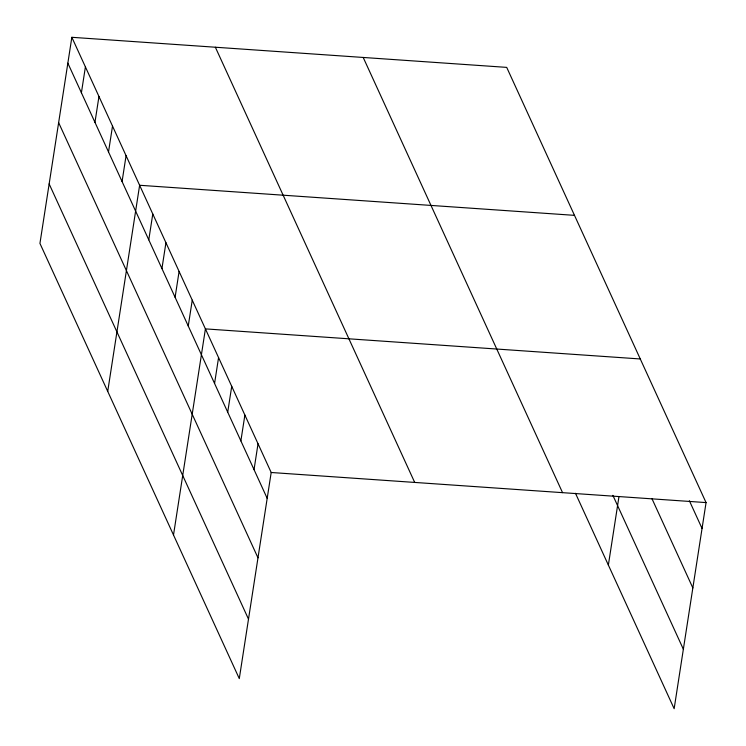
<?xml version="1.0" encoding="UTF-8"?>
<svg xmlns="http://www.w3.org/2000/svg" width="746" height="746" viewBox="0 0 746 746"><rect width="100%" height="100%" fill="white"/><g stroke="black" fill="none" stroke-linecap="round" stroke-linejoin="round"><path stroke-width="1.12" d="M71.849 37.3L39.939 243.41L239.289 678.618L271.19 472.498L71.849 37.3L506.711 67.382L706.061 502.59L674.151 708.7L575.474 493.274M81.407 92.746L85.408 66.898M94.956 122.344L98.957 96.486M108.515 151.932L112.515 126.083M122.074 181.53L126.074 155.672M107.722 391.38L139.623 185.269L574.495 215.352M148.78 239.848L152.781 213.99M161.938 268.569L165.938 242.711M175.096 297.29L179.096 271.441M188.253 326.011L192.254 300.162M173.501 534.994L205.411 328.883L640.273 358.966M214.568 383.463L218.569 357.604M227.716 412.184L231.726 386.325M240.874 440.905L244.884 415.056M254.032 469.626L258.032 443.777M608.363 565.086L618.984 496.519M271.19 472.498L706.061 502.59M689.369 500.743L702.051 528.438M651.967 498.682L692.847 587.923M612.876 495.344L683.355 649.216M363.209 57.461L562.549 492.658M215.361 47.231L414.701 482.429M67.849 63.158L267.189 498.356M58.636 122.642L257.985 557.84M49.152 183.926L248.493 619.124"/></g></svg>
